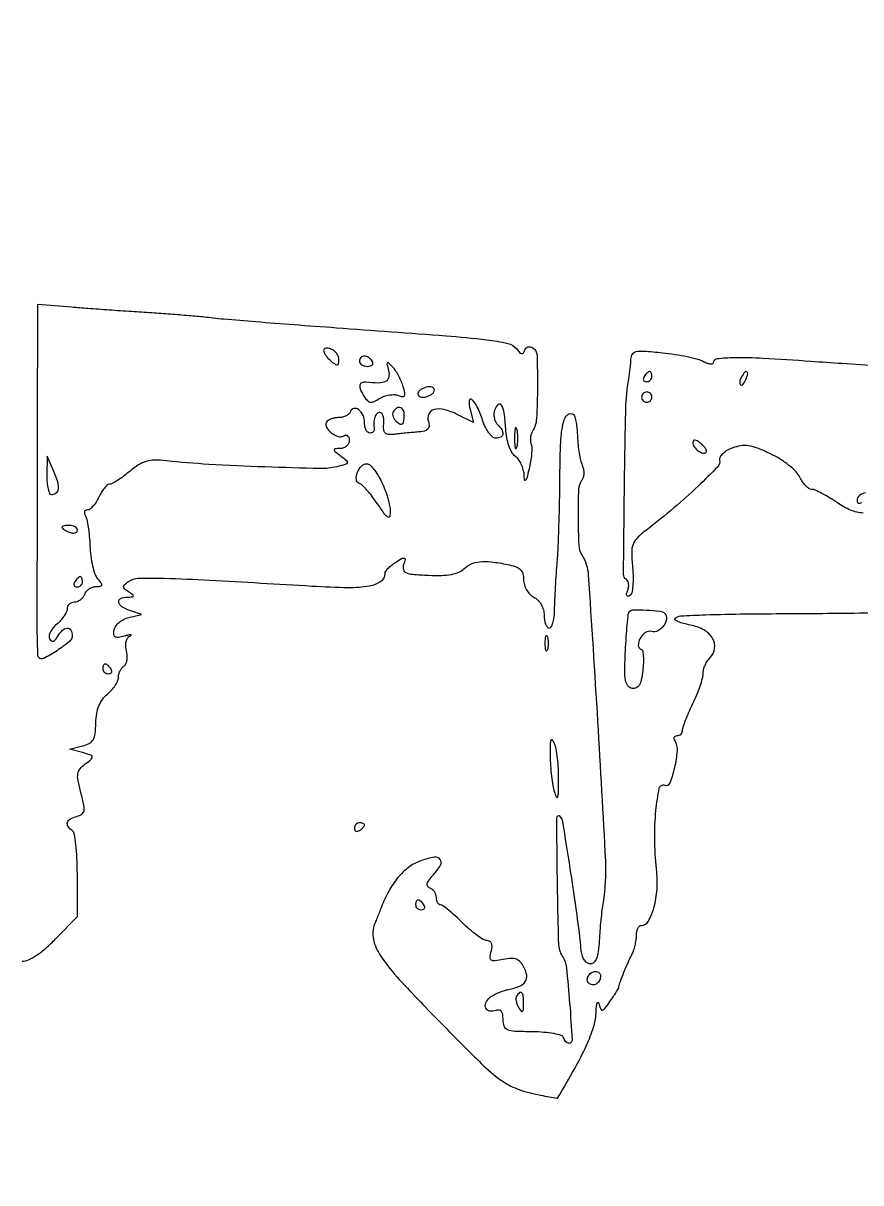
# Model space of a CAD drawing. Extents: x 0 to 4160, y 0 to 3120.
# Drawn here: x 1378.4 to 1541.7, y 2667.8 to 2893.9 of the extents above; entities that cross this region are included whole.
import ezdxf

# ---------------------------------------------------------------- set-up
doc = ezdxf.new("R2010")
doc.units = 0

msp = doc.modelspace()

# ---------------------------------------------------------------- linework, layer by layer
for points in [[(4159.499279, 606.274193, 0.000001), (4159.667734, 974.478125, 0.000057)], [(757.647081, 3119.740147, 0.000002), (520.492565, 3119.487217, 0.4139)], [(2408, 3120.005446), (1464, 3119.996847, 0.000069), (1048.172693, 3119.935785, 0.000194)], [(1964.75, 0.149832, 0.000016), (2717.930904, 0.232101, 0.000028), (3351.473438, 0.357111)], [(1542.202804, 2798.399008, -0.084473), (1539.757781, 2798.965092, -0.052536), (1537.169305, 2800.382672, 0.013859), (1535.634016, 2801.384809, 0.016972), (1534.14424, 2802.23116, 0.015563), (1532.860795, 2802.853626, 0.105501), (1532.174811, 2803, -0.149579), (1531.631148, 2803.166363, -0.05203), (1530.996508, 2803.698615, -0.04604), (1530.378058, 2804.468208, -0.039369), (1529.873512, 2805.378265, 0.08824), (1529.140069, 2806.442209, 0.030072), (1527.738062, 2807.699659, 0.028807), (1525.990508, 2808.929853, 0.029445), (1524.125559, 2809.941191, 0.016962), (1521.593277, 2811.024109, 0.05495), (1519.829368, 2811.494102, 0.074644), (1518.317449, 2811.496521, 0.05403), (1516.685064, 2811.070361, 0.041869), (1515.644239, 2810.571417, 0.056755), (1514.811223, 2809.94589, 0.070311), (1514.292916, 2809.295595, 0.191724), (1514.204456, 2808.724552, -0.254475), (1513.839827, 2807.423309, -0.009045), (1510.019391, 2803.635376, -0.015433), (1505.305715, 2799.398543, -0.01203), (1499.937645, 2795.081947, 0.028882), (1498.12847, 2793.523948, 0.11243), (1497.326129, 2792.29446, 0.095253), (1497.066966, 2790.731626, 0.01755), (1497.245002, 2787.802019, -0.01958), (1497.355709, 2785.84948, -0.029714), (1497.284463, 2784.151129, -0.031037), (1497.068276, 2782.839788, -0.200571), (1496.686144, 2782.306027, -0.102803), (1496.318953, 2782.172537, -0.346321), (1496.112096, 2782.291798, -0.156588), (1496.085902, 2782.663415, -0.031541), (1496.286387, 2783.30393, 0.054573), (1496.461203, 2783.968107, 0.065231), (1496.472878, 2784.614643, 0.076924), (1496.328064, 2785.146644, 0.1506), (1496.041814, 2785.474157, -0.262343), (1495.481768, 2786.489399, -0.000667), (1495.656583, 2803.367439, -0.002953), (1495.927575, 2818.76544, -0.037849), (1496.498117, 2824.5, 0.010095), (1496.638901, 2825.403129, 0.006261), (1496.769437, 2826.468409, 0.006279), (1496.871955, 2827.523628, 0.011262), (1496.92569, 2828.392456, -0.132364), (1497.233363, 2829.378534, -0.203241), (1497.959125, 2829.879471, -0.069819), (1499.467302, 2829.975672, -0.007108), (1503.046095, 2829.652971, -0.012404), (1505.504095, 2829.334244, -0.013239), (1507.890109, 2828.899488, -0.012896), (1509.917076, 2828.419539, -0.058343), (1511.046095, 2827.975331, 0.029864), (1511.795946, 2827.629901, 0.059941), (1512.426248, 2827.467454, 0.107238), (1512.842244, 2827.50129, 0.330025), (1513.000706, 2827.714816, -0.381463), (1513.711646, 2828.509636, -0.024075), (1517.108564, 2828.727526, -0.017949), (1522.606782, 2828.617665, -0.003983), (1532, 2828.017213, 0.001788), (1538.111118, 2827.599621, 0.00108), (1545.353125, 2827.146471, 0.001082)], [(1378.233385, 2711, 0.11136), (1379.449844, 2711.274333, 0.036534), (1381.056192, 2712.186935, 0.031632), (1382.869883, 2713.574113, 0.021229), (1384.764769, 2715.370156), (1389, 2719.740313), (1389, 2727.811139, 0.011565), (1388.927426, 2730.948424, 0.017084), (1388.70625, 2733.692708, 0.012375), (1388.395211, 2735.910573, 0.216579), (1388, 2736.5, -0.101231), (1387.200971, 2737.252395, -0.235872), (1387.08107, 2738.043614, -0.186303), (1387.659271, 2738.756779, -0.06644), (1388.893492, 2739.261897, 0.081599), (1389.880861, 2739.701188, 0.207471), (1390.301934, 2740.343591, 0.097019), (1390.277199, 2741.449554, 0.011261), (1389.689425, 2743.869068, -0.015435), (1389.132164, 2746.249425, -0.08791), (1389.101443, 2747.543748, -0.135659), (1389.52728, 2748.493974, -0.056906), (1390.545933, 2749.474106, 0.012088), (1391.771158, 2750.458055, 0.285641), (1391.90214, 2750.862023, 0.258044), (1391.600815, 2751.186779, 0.010259), (1390, 2751.677095), (1387.5, 2752.387059), (1390, 2752.987955, 0.060868), (1391.309776, 2753.477179, 0.142102), (1392.06033, 2754.192503, 0.102114), (1392.453068, 2755.363537, 0.022961), (1392.609672, 2757.471586, -0.033841), (1392.786987, 2759.314957, -0.054432), (1393.211105, 2760.833755, -0.062203), (1393.897947, 2762.075286, -0.065237), (1394.859672, 2763.087453, 0.039002), (1395.678635, 2763.863694, 0.038465), (1396.371279, 2764.761118, 0.041167), (1396.850351, 2765.641953, 0.104339), (1397, 2766.351276, -0.062869), (1397.080169, 2766.986343, -0.051494), (1397.317552, 2767.628583, -0.05336), (1397.6672, 2768.181895, -0.086979), (1398.081027, 2768.550077, 0.149329), (1398.453136, 2768.973697, 0.064409), (1398.674331, 2769.699949, 0.055649), (1398.724281, 2770.593853, 0.047672), (1398.582747, 2771.526334, -0.047474), (1398.434561, 2772.500037, -0.071185), (1398.508278, 2773.355323, -0.088885), (1398.789938, 2774.011589, -0.140257), (1399.251719, 2774.408009, 0.083099), (1399.477662, 2774.561429, 0.681164), (1399.445378, 2774.640535, 0.049943), (1398.998554, 2774.590089, 0.008374), (1398.15808, 2774.394207, -0.026936), (1396.952234, 2774.159969, -0.173003), (1396.353275, 2774.284261, -0.251319), (1396.095962, 2774.722288, -0.057299), (1396.163331, 2775.609593, -0.10842), (1396.479699, 2776.345024, -0.060859), (1397.141353, 2777.064126, -0.056427), (1398.02538, 2777.659467, -0.059403), (1399.005251, 2778.029723), (1401.5, 2778.647136), (1399.25, 2779.390956, -0.059587), (1397.681397, 2780.126186, -0.209274), (1397.065038, 2781.025453, -0.35071), (1397.441432, 2781.737369, -0.100609), (1398.75, 2782.015313, 0.012169), (1399.729529, 2782.047735, 0.328172), (1399.918371, 2782.204108, 0.306546), (1399.831449, 2782.442285, 0.011267), (1399, 2783.015313, -0.026646), (1398.188872, 2783.611928, -0.224495), (1398, 2784.011387, -0.217932), (1398.186302, 2784.418518, -0.025109), (1399, 2785.053011, -0.147499), (1400.872215, 2785.67175, -0.012765), (1405.955231, 2785.675656, -0.00778), (1414.75958, 2785.320478, -0.000875), (1434.736446, 2784.167977, 0.010341), (1441.833063, 2783.893231, 0.047094), (1445.949385, 2784.207109, 0.104629), (1448.183944, 2785.096311, 0.250973), (1449, 2786.619696, -0.153408), (1449.13576, 2787.051762, -0.037422), (1449.613174, 2787.637697, -0.03487), (1450.28837, 2788.257415, -0.028664), (1451.087401, 2788.82251, -0.009229), (1452.33098, 2789.567594, -0.214773), (1452.731402, 2789.607049, -0.385626), (1452.88052, 2789.340328, -0.020193), (1452.599859, 2788.313057, 0.136216), (1452.565257, 2787.360682, 0.238678), (1453.063451, 2786.772837, 0.080217), (1454.373989, 2786.453404, 0.008925), (1457.455779, 2786.264749, 0.017778), (1459.984139, 2786.245181, 0.037767), (1461.929481, 2786.446872, 0.050195), (1463.382976, 2786.863434, 0.101845), (1464.371892, 2787.514749, -0.090732), (1465.744626, 2788.46284, -0.080834), (1467.420847, 2788.912599, -0.055485), (1469.665736, 2788.890081, -0.01913), (1472.875, 2788.375, -0.034066), (1474.429482, 2787.952306, -0.106777), (1475.349328, 2787.392949, -0.134698), (1475.836409, 2786.587537, -0.069142), (1476, 2785.410184, 0.073811), (1476.146479, 2784.423327, 0.058996), (1476.578056, 2783.437274, 0.059443), (1477.223428, 2782.586857, 0.07803), (1478, 2782, -0.078068), (1478.796922, 2781.397669, -0.063312), (1479.43858, 2780.538197, -0.061821), (1479.857372, 2779.523313, -0.06707), (1480, 2778.464816, 0.038668), (1480.073103, 2777.520964, 0.057718), (1480.293574, 2776.72404, 0.075873), (1480.616776, 2776.180758, 0.224322), (1480.9994, 2776, 0.265153), (1481.386444, 2776.220773, 0.056683), (1481.714893, 2776.954688, 0.045281), (1481.946482, 2778.004841, 0.029115), (1482.031708, 2779.25, -0.008365), (1482.076115, 2780.903243, -0.002831), (1482.194623, 2783.307812, -0.002814), (1482.355646, 2785.964546, -0.00323), (1482.540104, 2788.5, 0.008934), (1482.727778, 2791.561919, 0.002998), (1482.895053, 2796.038093, 0.002982), (1483.020925, 2800.994285, 0.003407), (1483.080732, 2805.73606, -0.009698), (1483.247232, 2812.343645, -0.044393), (1483.756961, 2816.144392, -0.156894), (1484.623558, 2817.612324, -0.396994), (1485.754464, 2817.57887, -0.136993), (1486.004506, 2817.135095, -0.017189), (1486.232866, 2816.044689, -0.019176), (1486.413483, 2814.702057, -0.014824), (1486.510462, 2813.228734, 0.017074), (1486.619974, 2811.67187, 0.015581), (1486.837391, 2810.077512, 0.01581), (1487.121108, 2808.665621, 0.04781), (1487.434405, 2807.737265, -0.062534), (1487.668132, 2806.971161, -0.053546), (1487.722299, 2806.128887, -0.056072), (1487.599272, 2805.340468, -0.093111), (1487.306026, 2804.737265, 0.151957), (1486.705496, 2803.020977, 0.009515), (1486.618867, 2797.589973, 0.010433), (1486.74807, 2792.195262, 0.127881), (1487.350677, 2790.24161, -0.122486), (1488.604524, 2786.324872, -0.001306), (1490.418149, 2757.778656, -0.002523), (1491.939987, 2730.529156, -0.054232), (1491.476897, 2722.5, 0.011897), (1491.267252, 2721.035411, 0.005018), (1491.052312, 2719.059375, 0.004962), (1490.864717, 2716.942484, 0.006451), (1490.737183, 2715, -0.018256), (1490.548366, 2712.888027, -0.06076), (1490.208281, 2711.539531, -0.111389), (1489.698341, 2710.778381, -0.191971), (1489, 2710.5, -0.147949), (1488.390103, 2710.684506, -0.093511), (1487.854483, 2711.20807, -0.075242), (1487.456742, 2712.010654, -0.052764), (1487.251582, 2713, 0.009378), (1486.409799, 2720.112991, 0.004771), (1485.098804, 2729.022817, 0.001135), (1483.634787, 2738.217274, 0.150585), (1483.136906, 2739.224472, 0.679676), (1482.411238, 2738.933677, 0.002591), (1482.526873, 2726.668673, 0.003136), (1482.782338, 2714.436395, 0.137019), (1483.534656, 2712, -0.116465), (1484.340799, 2709.720718, -0.007957), (1484.976233, 2702.844942, -0.004367), (1485.461668, 2695.664997, -0.431845), (1484.833333, 2694.999302, -0.139154), (1484.551352, 2695.079648, -0.065426), (1484.255296, 2695.321406, -0.05731), (1483.990794, 2695.676023, -0.051198), (1483.801718, 2696.094845, 0.244257), (1483.351159, 2696.531661, 0.025923), (1481.884983, 2696.888822, 0.026952), (1479.963901, 2697.146277, 0.017347), (1477.718385, 2697.246584, -0.008513), (1474.262016, 2697.339842, -0.087589), (1472.873175, 2697.648568, -0.211429), (1472.223942, 2698.330812, -0.086185), (1472, 2699.620354, 0.03887), (1471.921362, 2700.630375, 0.128358), (1471.65698, 2701.237467, 0.203252), (1471.213827, 2701.481705, 0.117811), (1470.601151, 2701.400442, -0.134298), (1469.403335, 2701.280973, -0.245231), (1468.640372, 2701.859248, -0.21745), (1468.626957, 2702.888545, -0.116237), (1469.408982, 2703.924462, -0.047297), (1470.102951, 2704.397401, -0.023612), (1471.057868, 2704.866313, -0.023205), (1472.100589, 2705.262187, -0.031558), (1473.074562, 2705.514359, 0.04718), (1475.178354, 2706.129676, 0.148169), (1476.316852, 2707.037286, 0.190197), (1476.601753, 2708.267, 0.086), (1476.072945, 2709.863702, 0.059978), (1475.375151, 2710.859524, 0.121686), (1474.589387, 2711.394322, 0.103071), (1473.554213, 2711.55077, 0.035509), (1472.044598, 2711.35892, -0.016114), (1470.361294, 2711.078333, -0.17864), (1469.706846, 2711.225097, -0.281475), (1469.470062, 2711.717931, -0.038748), (1469.680925, 2712.887859, 0.043297), (1469.838067, 2713.807501, 0.111885), (1469.744578, 2714.470208, 0.16645), (1469.411158, 2714.871839, 0.131964), (1468.866631, 2715.031751, -0.130872), (1468.135041, 2715.244893, -0.021115), (1466.887463, 2716.072974, -0.022086), (1465.46992, 2717.201504, -0.01781), (1464.048136, 2718.531751, 0.010747), (1462.667719, 2719.860351, 0.015082), (1461.375805, 2720.981202, 0.011299), (1460.267545, 2721.844635, 0.16119), (1459.798136, 2722, -0.172698), (1459.493598, 2722.10842, -0.093694), (1459.234453, 2722.416146, -0.074071), (1459.059122, 2722.874714, -0.054384), (1459, 2723.416667, 0.080963), (1458.906403, 2723.990899, 0.067625), (1458.632812, 2724.545625, 0.068932), (1458.227799, 2724.997393, 0.091702), (1457.75, 2725.270567, -0.154271), (1457.303775, 2725.604617, -0.217404), (1457.209383, 2726.085286, -0.100315), (1457.532078, 2726.781179, -0.022884), (1458.352621, 2727.796037, 0.043808), (1459.804414, 2729.753614, 0.316454), (1459.735204, 2730.861202, 0.273755), (1458.612133, 2731.285222, 0.037129), (1456.072071, 2730.643042, 0.076562), (1453.836437, 2729.494221, 0.05487), (1451.752587, 2727.6024, 0.049026), (1449.918883, 2725.066487, 0.038011), (1448.429658, 2722, -0.000343), (1448.140092, 2721.268226, -0.000143), (1447.748274, 2720.280852, -0.000141), (1447.328069, 2719.223691, -0.000183), (1446.941889, 2718.253963, 0.153259), (1446.718518, 2715.289126, 0.090936), (1448.14483, 2712.010389, 0.039875), (1451.827171, 2707.375881, 0.006116), (1459.973741, 2698.861895, 0.003907), (1467.310374, 2691.495821, 0.029199), (1471.01446, 2688.239189, 0.059008), (1473.916533, 2686.480045, 0.051374), (1477.286856, 2685.346654, 0.003196), (1479.292813, 2684.907856, 0.005235), (1480.998077, 2684.564854, 0.00116), (1482.487017, 2684.285126, 0.311139), (1482.600214, 2684.335664, 0.009126), (1485.969952, 2690.095416, 0.02074), (1488.251645, 2694.59137, 0.027089), (1489.642649, 2698.135688, 0.072239), (1490.116001, 2700.803576, -0.012294), (1490.19, 2702.124604, -0.057087), (1490.337494, 2702.872967, -0.510624), (1490.519438, 2702.932844, -0.174779), (1490.707123, 2702.657587, 0.030919), (1491.03419, 2701.651112, 0.372325), (1491.368138, 2701.476434, 0.174015), (1491.813586, 2701.765415, 0.009151), (1492.833818, 2703.157587, 0.006822), (1493.473209, 2704.09122, 0.009047), (1494.027759, 2704.958791, 0.006817), (1494.466511, 2705.695717, 0.084749), (1494.579063, 2706, -0.040815), (1494.866842, 2707.053011, -0.008015), (1495.566528, 2708.887425, -0.009054), (1496.364939, 2710.783636, -0.018435), (1497.072998, 2712.236431, 0.038707), (1497.428341, 2713.047368, 0.023322), (1497.727693, 2714.054272, 0.023283), (1497.932922, 2715.089087, 0.037324), (1498, 2715.986431, -0.044075), (1498.068078, 2716.757233, -0.063878), (1498.272235, 2717.408514, -0.083671), (1498.57255, 2717.849085, -0.204152), (1498.926758, 2718, 0.270005), (1500.334535, 2718.819994, 0.062822), (1501.418089, 2721.452653, 0.0516), (1502.008217, 2725.066608, 0.041675), (1501.911637, 2729, -0.023981), (1501.562251, 2734.826061, -0.027689), (1501.803702, 2740.383481, -0.024807), (1502.457628, 2744.757994, -0.464448), (1503.531947, 2745.349367, 0.412648), (1504.551288, 2745.800081, 0.036175), (1505.471018, 2748.779258, 0.036825), (1505.97997, 2752.068786, 0.159702), (1505.522681, 2753.963302, -0.078866), (1505.356911, 2754.359612, -0.156836), (1505.381262, 2754.69547, -0.184915), (1505.588451, 2754.918222, -0.114467), (1505.940983, 2755, 0.098004), (1506.34516, 2755.079991, 0.097696), (1506.688914, 2755.30794, 0.098184), (1506.919113, 2755.648248, 0.100082), (1507, 2756.048306, -0.082467), (1507.103851, 2756.673674, -0.009709), (1507.5875, 2758.004657, -0.011412), (1508.234152, 2759.574317, -0.009118), (1509, 2761.236136, 0.014836), (1509.765586, 2762.948636, 0.015723), (1510.4125, 2764.671017, 0.015503), (1510.875361, 2766.184226, 0.066558), (1511, 2767.116401, -0.064043), (1511.098427, 2767.881688, -0.039128), (1511.397417, 2768.743217, -0.03866), (1511.834948, 2769.564414, -0.054699), (1512.352908, 2770.210051, 0.165618), (1513.237442, 2772.00827, 0.169915), (1512.828009, 2773.95082, 0.128602), (1511.118267, 2775.610863, 0.082538), (1508.506011, 2776.56485, -0.017555), (1507.165657, 2776.865356, -0.034927), (1506.135366, 2777.213066, -0.05248), (1505.514523, 2777.552375, -0.468083), (1505.490019, 2777.823353, -0.183218), (1506.617386, 2778.330841, -0.006558), (1511.43599, 2778.559652, -0.006315), (1519.247917, 2778.729221, -0.000904), (1535.25, 2778.845495, 0.003768), (1543.51169, 2778.952862, 0.008701)], [(1542.629916, 2802.345956, 0.137501), (1541.455457, 2801.812581, 0.221314), (1541, 2800.833994, 0.114288), (1541.073415, 2800.517007, 0.184838), (1541.273452, 2800.330627, 0.156976), (1541.575041, 2800.30854, 0.078981), (1541.930902, 2800.457295, -0.109141)]]:
    msp.add_lwpolyline(points, format="xyb")
for points in [[(1403.5, 2837.467879, -0.002211), (1407.165646, 2837.213022, -0.002385), (1410.7375, 2836.931676, -0.00225), (1413.79984, 2836.661881, -0.011441), (1415.5, 2836.465056, 0.013666), (1417.53239, 2836.238928, 0.000786), (1423.7875, 2835.725468, 0.001198), (1431.237445, 2835.143684, 0.00088), (1439.5, 2834.532977, -0.000796), (1460.884387, 2832.956003, -0.010555), (1468.755793, 2832.195542, -0.025582), (1472.923012, 2831.486335, -0.175535), (1474.648999, 2830.386709, 0.02812), (1475.223693, 2829.721114, 0.160205), (1475.631833, 2829.506229, 0.280366), (1475.950753, 2829.63353, 0.080816), (1476.208016, 2830.124048, -0.108999), (1476.454888, 2830.53693, -0.126604), (1476.840978, 2830.780549, -0.121509), (1477.309601, 2830.813027, -0.095524), (1477.787012, 2830.631634, -0.250738), (1478.611048, 2829.211837, -0.009788), (1478.704434, 2822.967425, -0.013645), (1478.509416, 2816.857843, -0.124457), (1477.71173, 2814.340242, 0.068598), (1477.471172, 2813.797923, 0.045331), (1477.342289, 2813.127467, 0.045048), (1477.335896, 2812.438549, 0.064072), (1477.462622, 2811.840242, -0.083878), (1477.589255, 2811.099544, -0.020819), (1477.540277, 2809.865571, -0.020702), (1477.364261, 2808.438261, -0.019449), (1477.068228, 2807, -0.004845), (1476.610299, 2805.218317, -0.114168), (1476.367845, 2804.762244, -0.651221), (1476.188032, 2804.817796, -0.018473), (1476.102361, 2805.889757, 0.057179), (1475.943727, 2806.891582, 0.044417), (1475.554617, 2807.925182, 0.04564), (1475.008871, 2808.835535, 0.077194), (1474.381442, 2809.463034, -0.108382), (1473.711594, 2810.221392, -0.04345), (1473.143064, 2811.491974, -0.03832), (1472.723287, 2813.087348, -0.030103), (1472.508266, 2814.863119, 0.016828), (1472.219577, 2817.926413, 0.097987), (1471.707604, 2819.45613, 0.47509), (1471.076391, 2819.561518, 0.121285), (1470.390756, 2818.575911, 0.072458), (1470.224276, 2817.837482, 0.060855), (1470.259984, 2817.035224, 0.062886), (1470.482763, 2816.293142, 0.092297), (1470.867217, 2815.732783, -0.052504), (1471.735571, 2814.660033, -0.17196), (1471.944841, 2813.785927, -0.2628), (1471.536168, 2813.212975, -0.109747), (1470.577552, 2813, -0.183985), (1469.951426, 2813.238468, -0.05184), (1469.234987, 2814.024034, -0.044835), (1468.549526, 2815.151618, -0.03447), (1468.004597, 2816.486072, 0.028239), (1466.970091, 2819.112389, 0.106272), (1465.914316, 2820.520247, 0.627147), (1465.392508, 2820.296743, 0.073063), (1465.561853, 2818.609582), (1466.203869, 2816.051586), (1463.063699, 2817.61811, 0.051859), (1460.530249, 2818.569144, 0.125446), (1458.544968, 2818.580855, 0.23273), (1457.50928, 2817.706719, 0.181918), (1457.430929, 2816.217624, -0.079236), (1457.564581, 2815.328429, -0.205424), (1457.30912, 2814.747289, -0.136734), (1456.609212, 2814.383227, -0.029719), (1455.24988, 2814.179951, 0.001167), (1454.050843, 2814.070107, 0.000854), (1452.720277, 2813.942787, 0.000863), (1451.460313, 2813.817855, 0.001911), (1450.5, 2813.717252, -0.058791), (1449.537511, 2813.726152, -0.184551), (1448.977321, 2814.026167, -0.162773), (1448.718049, 2814.65442, -0.043567), (1448.73821, 2815.75, 0.041732), (1448.757224, 2816.61166, 0.065192), (1448.61616, 2817.339063, 0.090279), (1448.34737, 2817.828957, 0.225958), (1447.98821, 2818, 0.205394), (1447.402415, 2817.748764, 0.108498), (1446.985409, 2817.059888, 0.075887), (1446.798486, 2816.013089, 0.045487), (1446.881579, 2814.75, -0.137085), (1446.848335, 2814.464378, -0.119953), (1446.671464, 2814.220313, -0.101574), (1446.373191, 2814.056406, -0.075146), (1446, 2814, -0.186414), (1445.618213, 2814.147465, -0.089706), (1445.29375, 2814.570164, -0.069539), (1445.073784, 2815.198222, -0.049547), (1445, 2815.940983, 0.102136), (1444.693977, 2817.42347, 0.121919), (1443.832896, 2818.5567, 0.226509), (1442.896868, 2818.778712, 0.265066), (1442.225684, 2818.177051, -0.124014), (1441.938001, 2817.726759, -0.068489), (1441.402902, 2817.345759, -0.061561), (1440.715246, 2817.087695, -0.059081), (1439.975684, 2817, 0.043592), (1439.224424, 2816.934377, 0.044749), (1438.502742, 2816.739534, 0.048869), (1437.912113, 2816.453647, 0.11773), (1437.570027, 2816.113307, 0.273619), (1437.551011, 2815.133746, 0.098762), (1438.496671, 2814.037176, 0.0913), (1439.852266, 2813.331132, 0.216191), (1440.956195, 2813.472927, -0.131168), (1441.352776, 2813.592451, -0.189995), (1441.693382, 2813.470573, -0.144341), (1441.923104, 2813.108158, -0.069674), (1442, 2812.559017, -0.11088), (1441.865907, 2811.961777, -0.098136), (1441.485938, 2811.448619, -0.092904), (1440.918219, 2811.098583, -0.087488), (1440.25, 2810.968197, 0.01632), (1439.224581, 2810.916052, 0.414536), (1439.060554, 2810.721867, 0.205693), (1439.226902, 2810.410203, 0.006663), (1440.372893, 2809.518093, -0.01611), (1441.491603, 2808.612769, -0.317458), (1441.59255, 2808.206306, -0.23259), (1441.239893, 2807.882754, -0.009856), (1439.557845, 2807.425162, -0.067202), (1436.382896, 2807.069027, -0.003144), (1425.566261, 2807.380486, -0.0058), (1414.638911, 2807.890893, -0.012975), (1406.355641, 2808.590205, 0.028958), (1404.094625, 2808.708507, 0.069074), (1402.433884, 2808.468449, 0.071614), (1400.937526, 2807.792181, 0.033025), (1399.211285, 2806.524331, -0.014318), (1397.993365, 2805.557697, -0.018258), (1396.814906, 2804.741522, -0.016388), (1395.797917, 2804.136819, -0.126586), (1395.266159, 2804, 0.17942), (1394.826987, 2803.837165, 0.041455), (1394.264058, 2803.265625, 0.037707), (1393.687379, 2802.457105, 0.029173), (1393.181954, 2801.5, -0.033308), (1392.666478, 2800.543094, -0.041356), (1392.060097, 2799.734375, -0.046352), (1391.455516, 2799.168753, -0.16638), (1390.962422, 2799, 0.1231), (1390.606558, 2798.911038, 0.188036), (1390.401811, 2798.67241, 0.150222), (1390.387658, 2798.311394, 0.073769), (1390.571197, 2797.884801, -0.088359), (1390.850609, 2797.179752, -0.013424), (1391.114185, 2795.682087, -0.014679), (1391.328024, 2793.878398, -0.012236), (1391.451813, 2791.952224, 0.023169), (1391.620794, 2789.993021, 0.024312), (1391.969103, 2788.08952, 0.024899), (1392.42918, 2786.485833, 0.091139), (1392.944044, 2785.567423, -0.017913), (1393.615324, 2784.696934, -0.213818), (1393.697664, 2784.290297, -0.313888), (1393.442182, 2784.056553, -0.033186), (1392.59106, 2784, 0.082472), (1391.915805, 2783.887859, 0.065872), (1391.253959, 2783.559375, 0.066389), (1390.705275, 2783.073431, 0.086961), (1390.361626, 2782.5, -0.074185), (1390.037471, 2781.926569, -0.064359), (1389.545909, 2781.440625, -0.06686), (1388.968559, 2781.111903, -0.096313), (1388.393011, 2781, 0.090561), (1387.861197, 2780.90288, 0.095543), (1387.409197, 2780.624658, 0.099663), (1387.106758, 2780.20973, 0.108216), (1387, 2779.722241, -0.112126), (1386.861291, 2779.111477, -0.036769), (1386.400001, 2778.306088, -0.034495), (1385.739102, 2777.459108, -0.032792), (1384.95745, 2776.695596, 0.045149), (1384.226076, 2775.94505, 0.059223), (1383.714923, 2775.1368, 0.072606), (1383.484933, 2774.395016, 0.179199), (1383.595833, 2773.844939, 0.108824), (1383.95136, 2773.478562, 0.229681), (1384.334522, 2773.42765, 0.145467), (1384.746267, 2773.714408, 0.040859), (1385.188073, 2774.371584, -0.07103), (1386.07203, 2775.529494, -0.182538), (1387.020169, 2775.948193, -0.283144), (1387.721811, 2775.567525, -0.131209), (1388, 2774.52568, -0.223532), (1387.439784, 2773.335193, -0.026661), (1385.036629, 2771.554072, -0.025121), (1382.488495, 2770.046399, -0.328463), (1381.464851, 2770.201815, -0.18931), (1381.32444, 2770.523812, -0.001672), (1381.233234, 2773.231619, -0.005469), (1381.172409, 2776.368604, -0.003466), (1381.166858, 2780.025552, 0.000658), (1381.188171, 2785.227257, 0.000152), (1381.209911, 2794.00115, 0.000157), (1381.228728, 2804.108934, 0.000153), (1381.241391, 2814.297514), (1381.264631, 2839.095028), (1387.882315, 2838.574331, 0.001339), (1391.053453, 2838.333358, 0.00061), (1395.199805, 2838.034524, 0.000604), (1399.570542, 2837.730177, 0.00083)], [(1437, 2830.09106, 0.120558), (1437.10015, 2829.681736, 0.035603), (1437.440625, 2829.127766, 0.033474), (1437.925932, 2828.538785, 0.030499), (1438.5, 2828, 0.019452), (1439.307198, 2827.381479, 0.200989), (1439.707915, 2827.292614, 0.317246), (1439.939089, 2827.527266, 0.040905), (1440, 2828.270566, 0.089319), (1439.887929, 2828.892926, 0.066583), (1439.559375, 2829.509941, 0.06554), (1439.073415, 2830.028287, 0.080255), (1438.5, 2830.361626, 0.048206), (1437.925278, 2830.520729, 0.088276), (1437.440625, 2830.519584, 0.138104), (1437.122865, 2830.364939, 0.21403)], [(1444, 2828, 0.153634), (1444.120018, 2827.618621, 0.097988), (1444.457961, 2827.29375, 0.080552), (1444.962904, 2827.074545, 0.062283), (1445.559017, 2827, 0.066118), (1446.110654, 2827.073267, 0.138808), (1446.478525, 2827.29375, 0.191142), (1446.607943, 2827.620352, 0.139169), (1446.5, 2828, 0.06081), (1446.193797, 2828.382515, 0.051032), (1445.7871, 2828.70625, 0.053229), (1445.346558, 2828.926698, 0.089642), (1444.940983, 2829, 0.105429), (1444.581949, 2828.923444, 0.099231), (1444.276414, 2828.70625, 0.096318), (1444.071618, 2828.381732, 0.092995)], [(1449.667522, 2826.163395, -0.115906), (1449.699995, 2824.864546, -0.227843), (1449.085757, 2824.062935, -0.122561), (1447.693349, 2823.744204, -0.027571), (1445.25, 2823.925354, 0.134076), (1444.434126, 2823.812518, 0.275789), (1444.068386, 2823.309425, 0.132301), (1444.231241, 2822.375632, 0.032715), (1444.9848, 2821, 0.059494), (1445.566587, 2820.288451, 0.170731), (1446.13889, 2820.027125, 0.131882), (1446.848159, 2820.150413, 0.030113), (1447.929955, 2820.733785, -0.053357), (1448.814102, 2821.158868, -0.044724), (1449.822221, 2821.418598, -0.046704), (1450.79736, 2821.486407, -0.085833), (1451.575867, 2821.332514, 0.048404), (1452.410739, 2821.101749, 0.325323), (1452.774471, 2821.2802, 0.178833), (1452.845496, 2821.81631, 0.017537), (1452.508076, 2823.098728, 0.029438), (1452.133302, 2824.12158, 0.021502), (1451.603504, 2825.209811, 0.021852), (1451.009825, 2826.200756, 0.044018), (1450.443568, 2826.913395, 0.011856), (1449.681949, 2827.678486, 0.402981), (1449.447799, 2827.677975, 0.262627), (1449.364818, 2827.398685, 0.007733)], [(1499.5, 2825, 0.082592), (1499.343488, 2824.6179, 0.161196), (1499.3746, 2824.29375, 0.182303), (1499.586039, 2824.078288, 0.108972), (1499.940983, 2824, 0.093332), (1500.345238, 2824.076123, 0.09642), (1500.688914, 2824.29375, 0.099167), (1500.918938, 2824.618444, 0.105053), (1501, 2825, 0.042167), (1500.967655, 2825.382849, 0.061769), (1500.870461, 2825.70625, 0.081139), (1500.727648, 2825.92554, 0.210953), (1500.559017, 2826, 0.151918), (1500.34829, 2825.934461, 0.038439), (1500.066025, 2825.70625, 0.035638), (1499.768994, 2825.382774, 0.029505)], [(1518.458881, 2824.933469, 0.049364), (1518.242038, 2824.490157, 0.059701), (1518.133355, 2824.040231, 0.070517), (1518.142323, 2823.651151, 0.156651), (1518.276326, 2823.390341, 0.281567), (1518.50546, 2823.335123, 0.118528), (1518.786868, 2823.507038, 0.069269), (1519.083816, 2823.899181, 0.035865), (1519.345077, 2824.456872, 0.029555), (1519.696703, 2825.564815, 0.344086), (1519.525317, 2825.954259, 0.36195), (1519.120758, 2825.871774, 0.030391)], [(1455.5, 2822, 0.131946), (1455.386134, 2821.620091, 0.190139), (1455.504138, 2821.29375, 0.14379), (1455.853366, 2821.073627, 0.069308), (1456.381966, 2821, 0.059645), (1457.00158, 2821.074178, 0.050746), (1457.622888, 2821.29375, 0.053126), (1458.153536, 2821.617096, 0.091204), (1458.5, 2822, 0.131946), (1458.613866, 2822.379909, 0.190139), (1458.495862, 2822.70625, 0.14379), (1458.146634, 2822.926373, 0.069308), (1457.618034, 2823, 0.059645), (1456.99842, 2822.925822, 0.050746), (1456.377112, 2822.70625, 0.053126), (1455.846464, 2822.382904, 0.091204)], [(1499, 2821, 0.099038), (1499.076342, 2820.618362, 0.097945), (1499.29375, 2820.29375, 0.097945), (1499.618362, 2820.076342, 0.099038), (1500, 2820, 0.099038), (1500.381638, 2820.076342, 0.097945), (1500.70625, 2820.29375, 0.097945), (1500.923658, 2820.618362, 0.099038), (1501, 2821, 0.099038), (1500.923658, 2821.381638, 0.097945), (1500.70625, 2821.70625, 0.097945), (1500.381638, 2821.923658, 0.099038), (1500, 2822, 0.099038), (1499.618362, 2821.923658, 0.097945), (1499.29375, 2821.70625, 0.097945), (1499.076342, 2821.381638, 0.099038)], [(1450.570027, 2818.113307, 0.146323), (1450.457258, 2817.694443, 0.083113), (1450.559005, 2817.175021, 0.070648), (1450.853409, 2816.636559, 0.059236), (1451.302046, 2816.164287, 0.052106), (1451.930811, 2815.744563, 0.266161), (1452.334811, 2815.759022, 0.204931), (1452.599467, 2816.137286, 0.032773), (1452.728887, 2817.05098, 0.083734), (1452.617184, 2818.263131, 0.216944), (1452.073896, 2818.926459, 0.265741), (1451.314691, 2818.879186, 0.109322)], [(1474.232003, 2813, 0.011065), (1474.259713, 2811.748017, 0.052887), (1474.366341, 2811.042187, 0.542911), (1474.521012, 2810.99086, 0.161593), (1474.689326, 2811.25, 0.039571), (1474.831531, 2812.047266, 0.024357), (1474.877971, 2813, 0.024357), (1474.831531, 2813.952734, 0.039571), (1474.689326, 2814.75, 0.161593), (1474.521012, 2815.00914, 0.542911), (1474.366341, 2814.957813, 0.052887), (1474.259713, 2814.251983, 0.011065)], [(1509, 2812.181462, 0.149534), (1509.266453, 2811.310438, 0.084765), (1510.035287, 2810.506143, 0.097357), (1510.934546, 2810.077607, 0.264952), (1511.590697, 2810.257364, 0.274667), (1511.658254, 2810.52273, 0.066988), (1511.466178, 2810.952146, 0.05004), (1511.075014, 2811.46205, 0.030935), (1510.524166, 2811.979944, 0.030483), (1509.879936, 2812.451416, 0.110288), (1509.405689, 2812.625144, 0.256649), (1509.121034, 2812.514408, 0.176123)], [(1383.045104, 2805.75, 0.023689), (1383.095917, 2804.312835, 0.037967), (1383.289663, 2803.101562, 0.044473), (1383.579646, 2802.236354, 0.298009), (1383.940983, 2802, 0.165207), (1384.865063, 2802.313895, 0.206076), (1385.303043, 2803.09796, 0.101553), (1385.166752, 2804.463912, 0.027872), (1384.405961, 2806.5), (1383.090208, 2809.5)], [(1448.314788, 2804.466073, -0.021123), (1448.959894, 2802.951795, -0.018641), (1449.504969, 2801.324514, -0.019044), (1449.885647, 2799.8202, -0.052491), (1450, 2798.733939, -0.054241), (1449.891229, 2797.73423, -0.508529), (1449.554737, 2797.586718, -0.105646), (1448.949397, 2798.137515, -0.006296), (1447.526601, 2800.175665, 0.014492), (1446.500176, 2801.595838, 0.01798), (1445.461387, 2802.852494, 0.016475), (1444.529767, 2803.833323, 0.114604), (1443.969372, 2804.176876, -0.298322), (1443.389072, 2804.910528, -0.113595), (1443.575446, 2806.264009, -0.097364), (1444.373282, 2807.5446, -0.207792), (1445.421777, 2808, -0.186692), (1445.995121, 2807.778191, -0.036647), (1446.769816, 2806.961909, -0.034328), (1447.58108, 2805.819205, -0.025949)], [(1386, 2795.606989, 0.222225), (1386.087111, 2795.420671, 0.030693), (1386.440625, 2795.160341, 0.030395), (1386.925442, 2794.887494, 0.02136), (1387.5, 2794.638374, 0.055937), (1388.074366, 2794.488865, 0.100118), (1388.559375, 2794.516384, 0.147206), (1388.877514, 2794.710807, 0.184534), (1389, 2795.031385, 0.152681), (1388.884506, 2795.400789, 0.098158), (1388.559375, 2795.715469, 0.08088), (1388.073532, 2795.92777, 0.062722), (1387.5, 2796, 0.024748), (1386.925176, 2795.971531, 0.039339), (1386.440625, 2795.884553, 0.046727), (1386.096084, 2795.758929, 0.289661)], [(1388.5, 2785, 0.082592), (1388.343488, 2784.6179, 0.161196), (1388.3746, 2784.29375, 0.182303), (1388.586039, 2784.078288, 0.108972), (1388.940983, 2784, 0.093332), (1389.345238, 2784.076123, 0.09642), (1389.688914, 2784.29375, 0.099167), (1389.918938, 2784.618444, 0.105053), (1390, 2785, 0.042167), (1389.967655, 2785.382849, 0.061769), (1389.870461, 2785.70625, 0.081139), (1389.727648, 2785.92554, 0.210953), (1389.559017, 2786, 0.151918), (1389.34829, 2785.934461, 0.038439), (1389.066025, 2785.70625, 0.035638), (1388.768994, 2785.382774, 0.029505)], [(1503.529814, 2778.803519, -0.241555), (1503.864049, 2777.764994, -0.118752), (1503.310101, 2776.451342, -0.108717), (1502.170831, 2775.454631, -0.191789), (1500.948345, 2775.303257, 0.215501), (1499.74063, 2775.09752, 0.11538), (1498.691163, 2773.966035, 0.139744), (1498.364299, 2772.632516, 0.295632), (1498.950338, 2771.797947, -0.258129), (1499.213359, 2771.47393, -0.027208), (1499.336572, 2770.470947, -0.028231), (1499.351304, 2769.176922, -0.018815), (1499.228807, 2767.698895, -0.021263), (1498.927156, 2765.862796, -0.084099), (1498.511432, 2764.800922, -0.159688), (1497.926198, 2764.294699, -0.147775), (1497.134628, 2764.212874, -0.187161), (1496.320708, 2764.723685, -0.117074), (1495.869515, 2765.769777, -0.048339), (1495.718741, 2767.710982, -0.007756), (1495.850376, 2771.513979, -0.004402), (1496.0108, 2774.233734, -0.006462), (1496.203788, 2776.621624, -0.003336), (1496.406201, 2778.63415, -0.110614), (1496.561465, 2779.09155, -0.25578), (1497.299625, 2779.516545, -0.015723), (1499.925012, 2779.490638, -0.018292), (1502.527727, 2779.287501, -0.169323)], [(1480.157895, 2773, 0.017491), (1480.189089, 2772.10856, 0.078554), (1480.306058, 2771.601562, 0.447206), (1480.474999, 2771.540618, 0.174857), (1480.662281, 2771.75, 0.057986), (1480.818615, 2772.320008, 0.037979), (1480.87034, 2773, 0.037979), (1480.818615, 2773.679992, 0.057986), (1480.662281, 2774.25, 0.174857), (1480.474999, 2774.459382, 0.447206), (1480.306058, 2774.398438, 0.078554), (1480.189089, 2773.89144, 0.017491)], [(1395.5, 2768, -0.082592), (1395.656512, 2767.6179, -0.161196), (1395.6254, 2767.29375, -0.182303), (1395.413961, 2767.078288, -0.108972), (1395.059017, 2767, -0.093332), (1394.654762, 2767.076123, -0.09642), (1394.311086, 2767.29375, -0.099167), (1394.081062, 2767.618444, -0.105053), (1394, 2768, -0.042167), (1394.032345, 2768.382849, -0.061769), (1394.129539, 2768.70625, -0.081139), (1394.272352, 2768.92554, -0.210953), (1394.440983, 2769, -0.151918), (1394.65171, 2768.934461, -0.038439), (1394.933975, 2768.70625, -0.035638), (1395.231006, 2768.382774, -0.029505)], [(1481.169965, 2751, 0.015079), (1481.23993, 2749.093823, 0.012796), (1481.425913, 2747.0875, 0.012987), (1481.689717, 2745.268184, 0.035005), (1482, 2744, 0.037075), (1482.398174, 2743.01471, 0.670593), (1482.643142, 2743.031591, 0.074358), (1482.791377, 2743.884301, 0.00445), (1482.830035, 2746.5, 0.015535), (1482.778112, 2748.560936, 0.015444), (1482.598337, 2750.61875, 0.01548), (1482.330237, 2752.404952, 0.056539), (1482, 2753.5, 0.076087), (1481.605436, 2754.132514, 0.583036), (1481.334853, 2754.079204, 0.075152), (1481.185433, 2753.211565, 0.006763)], [(1443, 2736.940983, 0.108972), (1443.078288, 2736.586039, 0.182303), (1443.29375, 2736.3746, 0.161196), (1443.6179, 2736.343488, 0.082592), (1444, 2736.5, 0.029505), (1444.382774, 2736.768994, 0.035638), (1444.70625, 2737.066025, 0.038439), (1444.934461, 2737.34829, 0.151918), (1445, 2737.559017, 0.210953), (1444.92554, 2737.727648, 0.081139), (1444.70625, 2737.870461, 0.061769), (1444.382849, 2737.967655, 0.042167), (1444, 2738, 0.105053), (1443.618444, 2737.918938, 0.099167), (1443.29375, 2737.688914, 0.09642), (1443.076123, 2737.345238, 0.093332)], [(1456.5, 2722, -0.082592), (1456.656512, 2721.6179, -0.161196), (1456.6254, 2721.29375, -0.182303), (1456.413961, 2721.078288, -0.108972), (1456.059017, 2721, -0.093332), (1455.654762, 2721.076123, -0.09642), (1455.311086, 2721.29375, -0.099167), (1455.081062, 2721.618444, -0.105053), (1455, 2722, -0.042167), (1455.032345, 2722.382849, -0.061769), (1455.129539, 2722.70625, -0.081139), (1455.272352, 2722.92554, -0.210953), (1455.440983, 2723, -0.151918), (1455.65171, 2722.934461, -0.038439), (1455.933975, 2722.70625, -0.035638), (1456.231006, 2722.382774, -0.029505)], [(1491, 2708.166667, -0.108877), (1490.811284, 2707.310297, -0.127543), (1490.284736, 2706.669079, -0.144342), (1489.566741, 2706.412785, -0.153624), (1488.844208, 2706.596285, -0.216101), (1488.429398, 2707.213724, -0.159804), (1488.55481, 2708.037836, -0.132181), (1489.184533, 2708.740389, -0.145303), (1490.059017, 2709, -0.087308), (1490.418314, 2708.936779, -0.094392), (1490.723586, 2708.755208, -0.100145), (1490.927786, 2708.484563, -0.112153)], [(1474.625, 2704.202254, 0.131214), (1474.501528, 2703.79244, 0.054724), (1474.546664, 2703.212247, 0.049042), (1474.73572, 2702.56691, 0.045296), (1475.05067, 2701.952254, 0.02886), (1475.524497, 2701.291, 0.422266), (1475.782177, 2701.267166, 0.204688), (1475.948456, 2701.60267, 0.012382), (1475.984687, 2702.75, 0.02377), (1475.924616, 2704.224181, 0.167601), (1475.63601, 2704.869801, 0.407002), (1475.201812, 2704.889462, 0.07248)]]:
    msp.add_lwpolyline(points, format="xyb", close=True)

doc.saveas('drawing.dxf')
